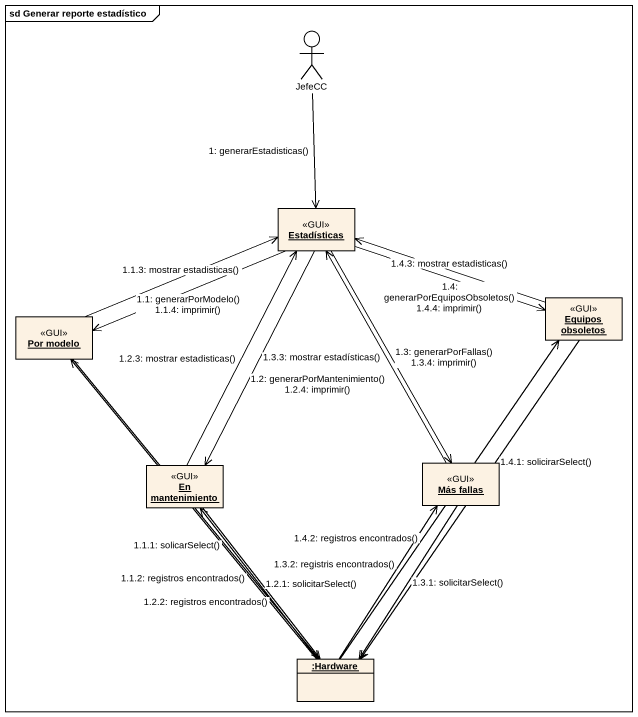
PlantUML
@startuml
mainframe sd Generar reporte estadístico
allowmixing
hide circle
hide empty members
actor JefeCC
object Estadísticas <<GUI>>
object "Equipos obsoletos" as Equipos_obsoletos <<GUI>>
object "Por modelo" as Por_modelo <<GUI>>
object "En mantenimiento" as En_mantenimiento <<GUI>>
object "Más fallas" as Más_fallas <<GUI>>
object ":Hardware" as Hardware
JefeCC --> Estadísticas : 1: generarEstadisticas()
Estadísticas -left-> Por_modelo : 1.1: generarPorModelo()\n1.1.4: imprimir()
Por_modelo --> Hardware : 1.1.1: solicarSelect()
Hardware -up-> Por_modelo : 1.1.2: registros encontrados()
Por_modelo -right-> Estadísticas : 1.1.3: mostrar estadisticas()
Estadísticas --> En_mantenimiento : 1.2: generarPorMantenimiento()\n1.2.4: imprimir()
En_mantenimiento --> Hardware : 1.2.1: solicitarSelect()
Hardware -up-> En_mantenimiento : 1.2.2: registros encontrados()
En_mantenimiento -up-> Estadísticas : 1.2.3: mostrar estadisticas()
Estadísticas --> Más_fallas : 1.3: generarPorFallas()\n1.3.4: imprimir()
Más_fallas --> Hardware : 1.3.1: solicitarSelect()
Hardware -up-> Más_fallas : 1.3.2: registris encontrados()
Más_fallas -up-> Estadísticas : 1.3.3: mostrar estadísticas()
Estadísticas -right-> Equipos_obsoletos : 1.4: generarPorEquiposObsoletos()\n1.4.4: imprimir()
Equipos_obsoletos --> Hardware : 1.4.1: solicirarSelect()
Hardware -up-> Equipos_obsoletos : 1.4.2: registros encontrados()
Equipos_obsoletos -left-> Estadísticas : 1.4.3: mostrar estadisticas()
@enduml
